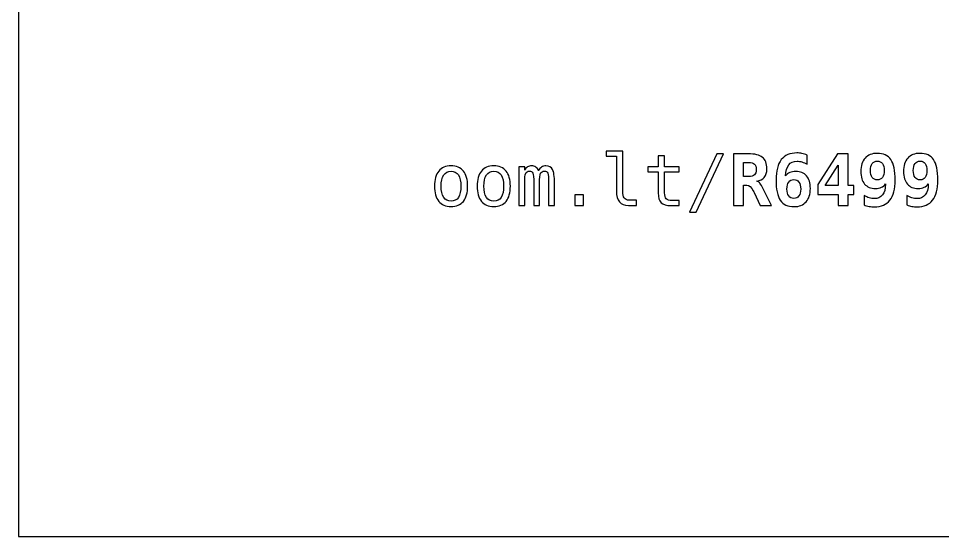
# Model space of a CAD drawing. Header units: centimetres. Extents: x -11.5 to -9.5, y -15.85 to -13.85.
# Drawn here: x -11.5 to -10.198, y -15.85 to -15.12 of the extents above; entities that cross this region are included whole.
import ezdxf

# ---------------------------------------------------------------- set-up
doc = ezdxf.new("R2010")
doc.units = ezdxf.units.CM
doc.header["$MEASUREMENT"] = 0
doc.layers.add('Layer 1', color=7, linetype='Continuous')

msp = doc.modelspace()

# ---------------------------------------------------------------- linework, layer by layer
at = {"layer": 'Layer 1', "color": 7}
msp.add_lwpolyline([(-11.5, -15.85), (-9.5, -15.85), (-9.5, -13.85), (-11.5, -13.85), (-11.5, -15.85)], close=True, dxfattribs=at)
at = {"layer": 'Layer 1', "color": 250}
for points, knots in [([(-10.64853, -15.3638), (-10.64853, -15.36784), (-10.64779, -15.37087), (-10.64631, -15.37292), (-10.64631, -15.37292), (-10.64483, -15.37497), (-10.64264, -15.376), (-10.63974, -15.376), (-10.63974, -15.376), (-10.63974, -15.376), (-10.62924, -15.376), (-10.62924, -15.376), (-10.62924, -15.376), (-10.62924, -15.376), (-10.62924, -15.38362), (-10.62924, -15.38362), (-10.62924, -15.38362), (-10.62924, -15.38362), (-10.64061, -15.38362), (-10.64061, -15.38362), (-10.64061, -15.38362), (-10.64599, -15.38362), (-10.65014, -15.38189), (-10.65309, -15.37844), (-10.65309, -15.37844), (-10.65604, -15.37499), (-10.65751, -15.3701), (-10.65751, -15.3638), (-10.65751, -15.3638), (-10.65751, -15.3638), (-10.65751, -15.31413), (-10.65751, -15.31413), (-10.65751, -15.31413), (-10.65751, -15.31413), (-10.67191, -15.31413), (-10.67191, -15.31413), (-10.67191, -15.31413), (-10.67191, -15.31413), (-10.67191, -15.3071), (-10.67191, -15.3071), (-10.67191, -15.3071), (-10.67191, -15.3071), (-10.64853, -15.3071), (-10.64853, -15.3071), (-10.64853, -15.3071), (-10.64853, -15.3071), (-10.64853, -15.3638), (-10.64853, -15.3638)], [0, 0, 0, 0, 0.0833333, 0.0833333, 0.0833333, 0.0833333, 0.1666667, 0.1666667, 0.1666667, 0.1666667, 0.25, 0.25, 0.25, 0.25, 0.3333333, 0.3333333, 0.3333333, 0.3333333, 0.4166667, 0.4166667, 0.4166667, 0.4166667, 0.5, 0.5, 0.5, 0.5, 0.5833333, 0.5833333, 0.5833333, 0.5833333, 0.6666667, 0.6666667, 0.6666667, 0.6666667, 0.75, 0.75, 0.75, 0.75, 0.8333333, 0.8333333, 0.8333333, 0.8333333, 0.9166667, 0.9166667, 0.9166667, 0.9166667, 1, 1, 1, 1]), ([(-10.51589, -15.31071), (-10.51589, -15.31071), (-10.5066, -15.31071), (-10.5066, -15.31071), (-10.5066, -15.31071), (-10.5066, -15.31071), (-10.54499, -15.3929), (-10.54499, -15.3929), (-10.54499, -15.3929), (-10.54499, -15.3929), (-10.55433, -15.3929), (-10.55433, -15.3929), (-10.55433, -15.3929), (-10.55433, -15.3929), (-10.51589, -15.31071), (-10.51589, -15.31071)], [0, 0, 0, 0, 0.25, 0.25, 0.25, 0.25, 0.5, 0.5, 0.5, 0.5, 0.75, 0.75, 0.75, 0.75, 1, 1, 1, 1]), ([(-10.4597, -15.3492), (-10.45826, -15.34948), (-10.45701, -15.35017), (-10.45596, -15.35123), (-10.45596, -15.35123), (-10.4549, -15.35228), (-10.45361, -15.35435), (-10.45208, -15.3574), (-10.45208, -15.3574), (-10.45208, -15.3574), (-10.43888, -15.38362), (-10.43888, -15.38362), (-10.43888, -15.38362), (-10.43888, -15.38362), (-10.45471, -15.38362), (-10.45471, -15.38362), (-10.45471, -15.38362), (-10.45471, -15.38362), (-10.4635, -15.36522), (-10.4635, -15.36522), (-10.4635, -15.36522), (-10.46376, -15.3647), (-10.46411, -15.36398), (-10.46453, -15.36307), (-10.46453, -15.36307), (-10.4671, -15.35757), (-10.47013, -15.35482), (-10.47361, -15.35482), (-10.47361, -15.35482), (-10.47361, -15.35482), (-10.4782, -15.35482), (-10.4782, -15.35482), (-10.4782, -15.35482), (-10.4782, -15.35482), (-10.4782, -15.38362), (-10.4782, -15.38362), (-10.4782, -15.38362), (-10.4782, -15.38362), (-10.4926, -15.38362), (-10.4926, -15.38362), (-10.4926, -15.38362), (-10.4926, -15.38362), (-10.4926, -15.31071), (-10.4926, -15.31071), (-10.4926, -15.31071), (-10.4926, -15.31071), (-10.4718, -15.31071), (-10.4718, -15.31071), (-10.4718, -15.31071), (-10.46243, -15.31071), (-10.4557, -15.31238), (-10.45161, -15.3157), (-10.45161, -15.3157), (-10.44753, -15.31901), (-10.44548, -15.32441), (-10.44548, -15.33191), (-10.44548, -15.33191), (-10.44548, -15.33692), (-10.44669, -15.34092), (-10.44915, -15.34388), (-10.44915, -15.34388), (-10.45158, -15.34683), (-10.4551, -15.34862), (-10.4597, -15.3492)], [0, 0, 0, 0, 0.0625, 0.0625, 0.0625, 0.0625, 0.125, 0.125, 0.125, 0.125, 0.1875, 0.1875, 0.1875, 0.1875, 0.25, 0.25, 0.25, 0.25, 0.3125, 0.3125, 0.3125, 0.3125, 0.375, 0.375, 0.375, 0.375, 0.4375, 0.4375, 0.4375, 0.4375, 0.5, 0.5, 0.5, 0.5, 0.5625, 0.5625, 0.5625, 0.5625, 0.625, 0.625, 0.625, 0.625, 0.6875, 0.6875, 0.6875, 0.6875, 0.75, 0.75, 0.75, 0.75, 0.8125, 0.8125, 0.8125, 0.8125, 0.875, 0.875, 0.875, 0.875, 0.9375, 0.9375, 0.9375, 0.9375, 1, 1, 1, 1]), ([(-10.3886, -15.31243), (-10.3886, -15.31243), (-10.3886, -15.32551), (-10.3886, -15.32551), (-10.3886, -15.32551), (-10.39117, -15.32405), (-10.39364, -15.32295), (-10.396, -15.32221), (-10.396, -15.32221), (-10.39835, -15.32148), (-10.40062, -15.32111), (-10.4028, -15.32111), (-10.4028, -15.32111), (-10.408, -15.32111), (-10.41197, -15.32286), (-10.41469, -15.32636), (-10.41469, -15.32636), (-10.4174, -15.32986), (-10.41882, -15.33503), (-10.41895, -15.34187), (-10.41895, -15.34187), (-10.41742, -15.33975), (-10.41547, -15.33817), (-10.4131, -15.3371), (-10.4131, -15.3371), (-10.41072, -15.33605), (-10.40792, -15.33552), (-10.4047, -15.33552), (-10.4047, -15.33552), (-10.39812, -15.33552), (-10.39305, -15.3376), (-10.38947, -15.34175), (-10.38947, -15.34175), (-10.38588, -15.3459), (-10.3841, -15.35178), (-10.3841, -15.3594), (-10.3841, -15.3594), (-10.3841, -15.36757), (-10.38612, -15.3739), (-10.39014, -15.3784), (-10.39014, -15.3784), (-10.39415, -15.38289), (-10.3998, -15.38514), (-10.4071, -15.38514), (-10.4071, -15.38514), (-10.41599, -15.38514), (-10.42244, -15.38215), (-10.42646, -15.3762), (-10.42646, -15.3762), (-10.43047, -15.37024), (-10.43249, -15.36062), (-10.43249, -15.34733), (-10.43249, -15.34733), (-10.43249, -15.33472), (-10.43004, -15.32525), (-10.42512, -15.31895), (-10.42512, -15.31895), (-10.4202, -15.31265), (-10.41284, -15.3095), (-10.403, -15.3095), (-10.403, -15.3095), (-10.40072, -15.3095), (-10.39837, -15.30975), (-10.39595, -15.31023), (-10.39595, -15.31023), (-10.39352, -15.31071), (-10.39107, -15.31145), (-10.3886, -15.31243)], [0, 0, 0, 0, 0.0588235, 0.0588235, 0.0588235, 0.0588235, 0.1176471, 0.1176471, 0.1176471, 0.1176471, 0.1764706, 0.1764706, 0.1764706, 0.1764706, 0.2352941, 0.2352941, 0.2352941, 0.2352941, 0.2941176, 0.2941176, 0.2941176, 0.2941176, 0.3529412, 0.3529412, 0.3529412, 0.3529412, 0.4117647, 0.4117647, 0.4117647, 0.4117647, 0.4705882, 0.4705882, 0.4705882, 0.4705882, 0.5294118, 0.5294118, 0.5294118, 0.5294118, 0.5882353, 0.5882353, 0.5882353, 0.5882353, 0.6470588, 0.6470588, 0.6470588, 0.6470588, 0.7058824, 0.7058824, 0.7058824, 0.7058824, 0.7647059, 0.7647059, 0.7647059, 0.7647059, 0.8235294, 0.8235294, 0.8235294, 0.8235294, 0.8823529, 0.8823529, 0.8823529, 0.8823529, 0.9411765, 0.9411765, 0.9411765, 0.9411765, 1, 1, 1, 1]), ([(-10.34604, -15.31071), (-10.34604, -15.31071), (-10.33096, -15.31071), (-10.33096, -15.31071), (-10.33096, -15.31071), (-10.33096, -15.31071), (-10.33096, -15.35553), (-10.33096, -15.35553), (-10.33096, -15.35553), (-10.33096, -15.35553), (-10.32296, -15.35553), (-10.32296, -15.35553), (-10.32296, -15.35553), (-10.32296, -15.35553), (-10.32296, -15.36789), (-10.32296, -15.36789), (-10.32296, -15.36789), (-10.32296, -15.36789), (-10.33096, -15.36789), (-10.33096, -15.36789), (-10.33096, -15.36789), (-10.33096, -15.36789), (-10.33096, -15.38362), (-10.33096, -15.38362), (-10.33096, -15.38362), (-10.33096, -15.38362), (-10.34478, -15.38362), (-10.34478, -15.38362), (-10.34478, -15.38362), (-10.34478, -15.38362), (-10.34478, -15.36789), (-10.34478, -15.36789), (-10.34478, -15.36789), (-10.34478, -15.36789), (-10.3737, -15.36789), (-10.3737, -15.36789), (-10.3737, -15.36789), (-10.3737, -15.36789), (-10.3737, -15.35392), (-10.3737, -15.35392), (-10.3737, -15.35392), (-10.3737, -15.35392), (-10.34604, -15.31071), (-10.34604, -15.31071)], [0, 0, 0, 0, 0.0909091, 0.0909091, 0.0909091, 0.0909091, 0.1818182, 0.1818182, 0.1818182, 0.1818182, 0.2727273, 0.2727273, 0.2727273, 0.2727273, 0.3636364, 0.3636364, 0.3636364, 0.3636364, 0.4545455, 0.4545455, 0.4545455, 0.4545455, 0.5454545, 0.5454545, 0.5454545, 0.5454545, 0.6363636, 0.6363636, 0.6363636, 0.6363636, 0.7272727, 0.7272727, 0.7272727, 0.7272727, 0.8181818, 0.8181818, 0.8181818, 0.8181818, 0.9090909, 0.9090909, 0.9090909, 0.9090909, 1, 1, 1, 1]), ([(-10.30855, -15.38264), (-10.30855, -15.38264), (-10.30855, -15.3695), (-10.30855, -15.3695), (-10.30855, -15.3695), (-10.30599, -15.371), (-10.30352, -15.3721), (-10.30115, -15.37282), (-10.30115, -15.37282), (-10.2988, -15.37354), (-10.29653, -15.3739), (-10.29435, -15.3739), (-10.29435, -15.3739), (-10.28918, -15.3739), (-10.28523, -15.37217), (-10.28252, -15.3687), (-10.28252, -15.3687), (-10.2798, -15.36523), (-10.27837, -15.36005), (-10.2782, -15.35315), (-10.2782, -15.35315), (-10.27973, -15.35527), (-10.28168, -15.35685), (-10.28405, -15.35792), (-10.28405, -15.35792), (-10.28643, -15.35897), (-10.28925, -15.3595), (-10.2925, -15.3595), (-10.2925, -15.3595), (-10.29905, -15.3595), (-10.3041, -15.35742), (-10.30769, -15.35327), (-10.30769, -15.35327), (-10.31127, -15.34912), (-10.31305, -15.34323), (-10.31305, -15.33562), (-10.31305, -15.33562), (-10.31305, -15.32748), (-10.31105, -15.32118), (-10.30705, -15.31671), (-10.30705, -15.31671), (-10.30304, -15.31226), (-10.29738, -15.31003), (-10.29005, -15.31003), (-10.29005, -15.31003), (-10.28117, -15.31003), (-10.27472, -15.313), (-10.2707, -15.31895), (-10.2707, -15.31895), (-10.26668, -15.32488), (-10.26466, -15.33448), (-10.26466, -15.34773), (-10.26466, -15.34773), (-10.26466, -15.36032), (-10.26711, -15.36977), (-10.27203, -15.37607), (-10.27203, -15.37607), (-10.27695, -15.38237), (-10.28432, -15.38552), (-10.29415, -15.38552), (-10.29415, -15.38552), (-10.29643, -15.38552), (-10.29878, -15.38527), (-10.3012, -15.38479), (-10.3012, -15.38479), (-10.30364, -15.3843), (-10.30609, -15.38359), (-10.30855, -15.38264)], [0, 0, 0, 0, 0.0588235, 0.0588235, 0.0588235, 0.0588235, 0.1176471, 0.1176471, 0.1176471, 0.1176471, 0.1764706, 0.1764706, 0.1764706, 0.1764706, 0.2352941, 0.2352941, 0.2352941, 0.2352941, 0.2941176, 0.2941176, 0.2941176, 0.2941176, 0.3529412, 0.3529412, 0.3529412, 0.3529412, 0.4117647, 0.4117647, 0.4117647, 0.4117647, 0.4705882, 0.4705882, 0.4705882, 0.4705882, 0.5294118, 0.5294118, 0.5294118, 0.5294118, 0.5882353, 0.5882353, 0.5882353, 0.5882353, 0.6470588, 0.6470588, 0.6470588, 0.6470588, 0.7058824, 0.7058824, 0.7058824, 0.7058824, 0.7647059, 0.7647059, 0.7647059, 0.7647059, 0.8235294, 0.8235294, 0.8235294, 0.8235294, 0.8823529, 0.8823529, 0.8823529, 0.8823529, 0.9411765, 0.9411765, 0.9411765, 0.9411765, 1, 1, 1, 1]), ([(-10.24834, -15.38264), (-10.24834, -15.38264), (-10.24834, -15.3695), (-10.24834, -15.3695), (-10.24834, -15.3695), (-10.24578, -15.371), (-10.24331, -15.3721), (-10.24094, -15.37282), (-10.24094, -15.37282), (-10.23859, -15.37354), (-10.23632, -15.3739), (-10.23414, -15.3739), (-10.23414, -15.3739), (-10.22897, -15.3739), (-10.22502, -15.37217), (-10.22231, -15.3687), (-10.22231, -15.3687), (-10.21959, -15.36523), (-10.21816, -15.36005), (-10.21799, -15.35315), (-10.21799, -15.35315), (-10.21952, -15.35527), (-10.22147, -15.35685), (-10.22384, -15.35792), (-10.22384, -15.35792), (-10.22622, -15.35897), (-10.22904, -15.3595), (-10.23229, -15.3595), (-10.23229, -15.3595), (-10.23884, -15.3595), (-10.24389, -15.35742), (-10.24748, -15.35327), (-10.24748, -15.35327), (-10.25106, -15.34912), (-10.25284, -15.34323), (-10.25284, -15.33562), (-10.25284, -15.33562), (-10.25284, -15.32748), (-10.25084, -15.32118), (-10.24684, -15.31671), (-10.24684, -15.31671), (-10.24283, -15.31226), (-10.23717, -15.31003), (-10.22984, -15.31003), (-10.22984, -15.31003), (-10.22096, -15.31003), (-10.21451, -15.313), (-10.21049, -15.31895), (-10.21049, -15.31895), (-10.20647, -15.32488), (-10.20445, -15.33448), (-10.20445, -15.34773), (-10.20445, -15.34773), (-10.20445, -15.36032), (-10.2069, -15.36977), (-10.21182, -15.37607), (-10.21182, -15.37607), (-10.21674, -15.38237), (-10.22411, -15.38552), (-10.23394, -15.38552), (-10.23394, -15.38552), (-10.23622, -15.38552), (-10.23857, -15.38527), (-10.24099, -15.38479), (-10.24099, -15.38479), (-10.24343, -15.3843), (-10.24588, -15.38359), (-10.24834, -15.38264)], [0, 0, 0, 0, 0.0588235, 0.0588235, 0.0588235, 0.0588235, 0.1176471, 0.1176471, 0.1176471, 0.1176471, 0.1764706, 0.1764706, 0.1764706, 0.1764706, 0.2352941, 0.2352941, 0.2352941, 0.2352941, 0.2941176, 0.2941176, 0.2941176, 0.2941176, 0.3529412, 0.3529412, 0.3529412, 0.3529412, 0.4117647, 0.4117647, 0.4117647, 0.4117647, 0.4705882, 0.4705882, 0.4705882, 0.4705882, 0.5294118, 0.5294118, 0.5294118, 0.5294118, 0.5882353, 0.5882353, 0.5882353, 0.5882353, 0.6470588, 0.6470588, 0.6470588, 0.6470588, 0.7058824, 0.7058824, 0.7058824, 0.7058824, 0.7647059, 0.7647059, 0.7647059, 0.7647059, 0.8235294, 0.8235294, 0.8235294, 0.8235294, 0.8823529, 0.8823529, 0.8823529, 0.8823529, 0.9411765, 0.9411765, 0.9411765, 0.9411765, 1, 1, 1, 1]), ([(-10.58953, -15.3134), (-10.58953, -15.3134), (-10.58953, -15.32893), (-10.58953, -15.32893), (-10.58953, -15.32893), (-10.58953, -15.32893), (-10.56911, -15.32893), (-10.56911, -15.32893), (-10.56911, -15.32893), (-10.56911, -15.32893), (-10.56911, -15.33592), (-10.56911, -15.33592), (-10.56911, -15.33592), (-10.56911, -15.33592), (-10.58953, -15.33592), (-10.58953, -15.33592), (-10.58953, -15.33592), (-10.58953, -15.33592), (-10.58953, -15.3656), (-10.58953, -15.3656), (-10.58953, -15.3656), (-10.58953, -15.36964), (-10.58877, -15.37245), (-10.58723, -15.37404), (-10.58723, -15.37404), (-10.5857, -15.37564), (-10.58303, -15.37644), (-10.57923, -15.37644), (-10.57923, -15.37644), (-10.57923, -15.37644), (-10.56911, -15.37644), (-10.56911, -15.37644), (-10.56911, -15.37644), (-10.56911, -15.37644), (-10.56911, -15.38362), (-10.56911, -15.38362), (-10.56911, -15.38362), (-10.56911, -15.38362), (-10.5801, -15.38362), (-10.5801, -15.38362), (-10.5801, -15.38362), (-10.58685, -15.38362), (-10.5916, -15.38227), (-10.59437, -15.37957), (-10.59437, -15.37957), (-10.59713, -15.37687), (-10.59852, -15.3722), (-10.59852, -15.3656), (-10.59852, -15.3656), (-10.59852, -15.3656), (-10.59852, -15.33592), (-10.59852, -15.33592), (-10.59852, -15.33592), (-10.59852, -15.33592), (-10.61312, -15.33592), (-10.61312, -15.33592), (-10.61312, -15.33592), (-10.61312, -15.33592), (-10.61312, -15.32893), (-10.61312, -15.32893), (-10.61312, -15.32893), (-10.61312, -15.32893), (-10.59852, -15.32893), (-10.59852, -15.32893), (-10.59852, -15.32893), (-10.59852, -15.32893), (-10.59852, -15.3134), (-10.59852, -15.3134), (-10.59852, -15.3134), (-10.59852, -15.3134), (-10.58953, -15.3134), (-10.58953, -15.3134)], [0, 0, 0, 0, 0.0555556, 0.0555556, 0.0555556, 0.0555556, 0.1111111, 0.1111111, 0.1111111, 0.1111111, 0.1666667, 0.1666667, 0.1666667, 0.1666667, 0.2222222, 0.2222222, 0.2222222, 0.2222222, 0.2777778, 0.2777778, 0.2777778, 0.2777778, 0.3333333, 0.3333333, 0.3333333, 0.3333333, 0.3888889, 0.3888889, 0.3888889, 0.3888889, 0.4444444, 0.4444444, 0.4444444, 0.4444444, 0.5, 0.5, 0.5, 0.5, 0.5555556, 0.5555556, 0.5555556, 0.5555556, 0.6111111, 0.6111111, 0.6111111, 0.6111111, 0.6666667, 0.6666667, 0.6666667, 0.6666667, 0.7222222, 0.7222222, 0.7222222, 0.7222222, 0.7777778, 0.7777778, 0.7777778, 0.7777778, 0.8333333, 0.8333333, 0.8333333, 0.8333333, 0.8888889, 0.8888889, 0.8888889, 0.8888889, 0.9444444, 0.9444444, 0.9444444, 0.9444444, 1, 1, 1, 1]), ([(-10.4782, -15.32283), (-10.4782, -15.32283), (-10.4782, -15.3427), (-10.4782, -15.3427), (-10.4782, -15.3427), (-10.4782, -15.3427), (-10.47141, -15.3427), (-10.47141, -15.3427), (-10.47141, -15.3427), (-10.46748, -15.3427), (-10.46465, -15.34193), (-10.46295, -15.34038), (-10.46295, -15.34038), (-10.46123, -15.33883), (-10.46038, -15.33628), (-10.46038, -15.33275), (-10.46038, -15.33275), (-10.46038, -15.3292), (-10.46123, -15.32665), (-10.46291, -15.32513), (-10.46291, -15.32513), (-10.46461, -15.3236), (-10.46745, -15.32283), (-10.47141, -15.32283), (-10.47141, -15.32283), (-10.47141, -15.32283), (-10.4782, -15.32283), (-10.4782, -15.32283)], [0, 0, 0, 0, 0.1428571, 0.1428571, 0.1428571, 0.1428571, 0.2857143, 0.2857143, 0.2857143, 0.2857143, 0.4285714, 0.4285714, 0.4285714, 0.4285714, 0.5714286, 0.5714286, 0.5714286, 0.5714286, 0.7142857, 0.7142857, 0.7142857, 0.7142857, 0.8571429, 0.8571429, 0.8571429, 0.8571429, 1, 1, 1, 1]), ([(-10.28967, -15.34743), (-10.28658, -15.34743), (-10.28422, -15.3463), (-10.28257, -15.34403), (-10.28257, -15.34403), (-10.28092, -15.34178), (-10.2801, -15.3385), (-10.2801, -15.3342), (-10.2801, -15.3342), (-10.2801, -15.32993), (-10.28092, -15.32666), (-10.28257, -15.32441), (-10.28257, -15.32441), (-10.28422, -15.32215), (-10.28658, -15.32101), (-10.28967, -15.32101), (-10.28967, -15.32101), (-10.2928, -15.32101), (-10.2952, -15.32215), (-10.29687, -15.32441), (-10.29687, -15.32441), (-10.29855, -15.32666), (-10.29938, -15.32993), (-10.29938, -15.3342), (-10.29938, -15.3342), (-10.29938, -15.33847), (-10.29855, -15.34173), (-10.29687, -15.34402), (-10.29687, -15.34402), (-10.2952, -15.3463), (-10.2928, -15.34743), (-10.28967, -15.34743)], [0, 0, 0, 0, 0.125, 0.125, 0.125, 0.125, 0.25, 0.25, 0.25, 0.25, 0.375, 0.375, 0.375, 0.375, 0.5, 0.5, 0.5, 0.5, 0.625, 0.625, 0.625, 0.625, 0.75, 0.75, 0.75, 0.75, 0.875, 0.875, 0.875, 0.875, 1, 1, 1, 1]), ([(-10.22946, -15.34743), (-10.22637, -15.34743), (-10.22401, -15.3463), (-10.22236, -15.34403), (-10.22236, -15.34403), (-10.22071, -15.34178), (-10.21989, -15.3385), (-10.21989, -15.3342), (-10.21989, -15.3342), (-10.21989, -15.32993), (-10.22071, -15.32666), (-10.22236, -15.32441), (-10.22236, -15.32441), (-10.22401, -15.32215), (-10.22637, -15.32101), (-10.22946, -15.32101), (-10.22946, -15.32101), (-10.23259, -15.32101), (-10.23499, -15.32215), (-10.23666, -15.32441), (-10.23666, -15.32441), (-10.23834, -15.32666), (-10.23917, -15.32993), (-10.23917, -15.3342), (-10.23917, -15.3342), (-10.23917, -15.33847), (-10.23834, -15.34173), (-10.23666, -15.34402), (-10.23666, -15.34402), (-10.23499, -15.3463), (-10.23259, -15.34743), (-10.22946, -15.34743)], [0, 0, 0, 0, 0.125, 0.125, 0.125, 0.125, 0.25, 0.25, 0.25, 0.25, 0.375, 0.375, 0.375, 0.375, 0.5, 0.5, 0.5, 0.5, 0.625, 0.625, 0.625, 0.625, 0.75, 0.75, 0.75, 0.75, 0.875, 0.875, 0.875, 0.875, 1, 1, 1, 1]), ([(-10.89048, -15.32761), (-10.8829, -15.32761), (-10.8771, -15.33006), (-10.87308, -15.33498), (-10.87308, -15.33498), (-10.86906, -15.3399), (-10.86705, -15.34702), (-10.86705, -15.35632), (-10.86705, -15.35632), (-10.86705, -15.36567), (-10.86905, -15.37279), (-10.87305, -15.37769), (-10.87305, -15.37769), (-10.87707, -15.38259), (-10.88287, -15.38504), (-10.89048, -15.38504), (-10.89048, -15.38504), (-10.89808, -15.38504), (-10.90387, -15.38259), (-10.90789, -15.37769), (-10.90789, -15.37769), (-10.91189, -15.37279), (-10.91389, -15.36567), (-10.91389, -15.35632), (-10.91389, -15.35632), (-10.91389, -15.34702), (-10.91189, -15.3399), (-10.90789, -15.33498), (-10.90789, -15.33498), (-10.90387, -15.33006), (-10.89808, -15.32761), (-10.89048, -15.32761)], [0, 0, 0, 0, 0.125, 0.125, 0.125, 0.125, 0.25, 0.25, 0.25, 0.25, 0.375, 0.375, 0.375, 0.375, 0.5, 0.5, 0.5, 0.5, 0.625, 0.625, 0.625, 0.625, 0.75, 0.75, 0.75, 0.75, 0.875, 0.875, 0.875, 0.875, 1, 1, 1, 1]), ([(-10.89048, -15.33523), (-10.89505, -15.33523), (-10.8985, -15.337), (-10.90085, -15.34055), (-10.90085, -15.34055), (-10.9032, -15.3441), (-10.90437, -15.34937), (-10.90437, -15.35632), (-10.90437, -15.35632), (-10.90437, -15.36325), (-10.9032, -15.3685), (-10.90085, -15.37207), (-10.90085, -15.37207), (-10.8985, -15.37564), (-10.89505, -15.37742), (-10.89048, -15.37742), (-10.89048, -15.37742), (-10.8859, -15.37742), (-10.88243, -15.37564), (-10.88008, -15.37207), (-10.88008, -15.37207), (-10.87773, -15.3685), (-10.87657, -15.36325), (-10.87657, -15.35632), (-10.87657, -15.35632), (-10.87657, -15.34937), (-10.87773, -15.3441), (-10.88008, -15.34055), (-10.88008, -15.34055), (-10.88243, -15.337), (-10.8859, -15.33523), (-10.89048, -15.33523)], [0, 0, 0, 0, 0.125, 0.125, 0.125, 0.125, 0.25, 0.25, 0.25, 0.25, 0.375, 0.375, 0.375, 0.375, 0.5, 0.5, 0.5, 0.5, 0.625, 0.625, 0.625, 0.625, 0.75, 0.75, 0.75, 0.75, 0.875, 0.875, 0.875, 0.875, 1, 1, 1, 1]), ([(-10.83027, -15.32761), (-10.82269, -15.32761), (-10.81689, -15.33006), (-10.81287, -15.33498), (-10.81287, -15.33498), (-10.80885, -15.3399), (-10.80684, -15.34702), (-10.80684, -15.35632), (-10.80684, -15.35632), (-10.80684, -15.36567), (-10.80884, -15.37279), (-10.81284, -15.37769), (-10.81284, -15.37769), (-10.81686, -15.38259), (-10.82266, -15.38504), (-10.83027, -15.38504), (-10.83027, -15.38504), (-10.83787, -15.38504), (-10.84366, -15.38259), (-10.84768, -15.37769), (-10.84768, -15.37769), (-10.85168, -15.37279), (-10.85368, -15.36567), (-10.85368, -15.35632), (-10.85368, -15.35632), (-10.85368, -15.34702), (-10.85168, -15.3399), (-10.84768, -15.33498), (-10.84768, -15.33498), (-10.84366, -15.33006), (-10.83787, -15.32761), (-10.83027, -15.32761)], [0, 0, 0, 0, 0.125, 0.125, 0.125, 0.125, 0.25, 0.25, 0.25, 0.25, 0.375, 0.375, 0.375, 0.375, 0.5, 0.5, 0.5, 0.5, 0.625, 0.625, 0.625, 0.625, 0.75, 0.75, 0.75, 0.75, 0.875, 0.875, 0.875, 0.875, 1, 1, 1, 1]), ([(-10.83027, -15.33523), (-10.83484, -15.33523), (-10.83829, -15.337), (-10.84064, -15.34055), (-10.84064, -15.34055), (-10.84299, -15.3441), (-10.84416, -15.34937), (-10.84416, -15.35632), (-10.84416, -15.35632), (-10.84416, -15.36325), (-10.84299, -15.3685), (-10.84064, -15.37207), (-10.84064, -15.37207), (-10.83829, -15.37564), (-10.83484, -15.37742), (-10.83027, -15.37742), (-10.83027, -15.37742), (-10.82569, -15.37742), (-10.82222, -15.37564), (-10.81987, -15.37207), (-10.81987, -15.37207), (-10.81752, -15.3685), (-10.81636, -15.36325), (-10.81636, -15.35632), (-10.81636, -15.35632), (-10.81636, -15.34937), (-10.81752, -15.3441), (-10.81987, -15.34055), (-10.81987, -15.34055), (-10.82222, -15.337), (-10.82569, -15.33523), (-10.83027, -15.33523)], [0, 0, 0, 0, 0.125, 0.125, 0.125, 0.125, 0.25, 0.25, 0.25, 0.25, 0.375, 0.375, 0.375, 0.375, 0.5, 0.5, 0.5, 0.5, 0.625, 0.625, 0.625, 0.625, 0.75, 0.75, 0.75, 0.75, 0.875, 0.875, 0.875, 0.875, 1, 1, 1, 1]), ([(-10.76715, -15.3345), (-10.76605, -15.33215), (-10.76463, -15.33041), (-10.76291, -15.3293), (-10.76291, -15.3293), (-10.76121, -15.32818), (-10.75915, -15.32761), (-10.75675, -15.32761), (-10.75675, -15.32761), (-10.75235, -15.32761), (-10.74924, -15.32931), (-10.74744, -15.33271), (-10.74744, -15.33271), (-10.74563, -15.33612), (-10.74473, -15.34252), (-10.74473, -15.35193), (-10.74473, -15.35193), (-10.74473, -15.35193), (-10.74473, -15.38362), (-10.74473, -15.38362), (-10.74473, -15.38362), (-10.74473, -15.38362), (-10.75293, -15.38362), (-10.75293, -15.38362), (-10.75293, -15.38362), (-10.75293, -15.38362), (-10.75293, -15.35232), (-10.75293, -15.35232), (-10.75293, -15.35232), (-10.75293, -15.3446), (-10.75336, -15.33982), (-10.75423, -15.33793), (-10.75423, -15.33793), (-10.75508, -15.33607), (-10.75666, -15.33513), (-10.75895, -15.33513), (-10.75895, -15.33513), (-10.76155, -15.33513), (-10.76333, -15.33613), (-10.7643, -15.33813), (-10.7643, -15.33813), (-10.76525, -15.34013), (-10.76573, -15.34487), (-10.76573, -15.35232), (-10.76573, -15.35232), (-10.76573, -15.35232), (-10.76573, -15.38362), (-10.76573, -15.38362), (-10.76573, -15.38362), (-10.76573, -15.38362), (-10.77393, -15.38362), (-10.77393, -15.38362), (-10.77393, -15.38362), (-10.77393, -15.38362), (-10.77393, -15.35232), (-10.77393, -15.35232), (-10.77393, -15.35232), (-10.77393, -15.3445), (-10.7744, -15.33968), (-10.77533, -15.33787), (-10.77533, -15.33787), (-10.77625, -15.33605), (-10.77791, -15.33513), (-10.78033, -15.33513), (-10.78033, -15.33513), (-10.78271, -15.33513), (-10.78437, -15.33613), (-10.78528, -15.33813), (-10.78528, -15.33813), (-10.78622, -15.34013), (-10.78668, -15.34487), (-10.78668, -15.35232), (-10.78668, -15.35232), (-10.78668, -15.35232), (-10.78668, -15.38362), (-10.78668, -15.38362), (-10.78668, -15.38362), (-10.78668, -15.38362), (-10.79483, -15.38362), (-10.79483, -15.38362), (-10.79483, -15.38362), (-10.79483, -15.38362), (-10.79483, -15.32893), (-10.79483, -15.32893), (-10.79483, -15.32893), (-10.79483, -15.32893), (-10.78668, -15.32893), (-10.78668, -15.32893), (-10.78668, -15.32893), (-10.78668, -15.32893), (-10.78668, -15.33361), (-10.78668, -15.33361), (-10.78668, -15.33361), (-10.78562, -15.33166), (-10.78427, -15.33018), (-10.78265, -15.32915), (-10.78265, -15.32915), (-10.78105, -15.32813), (-10.77921, -15.32761), (-10.77716, -15.32761), (-10.77716, -15.32761), (-10.77468, -15.32761), (-10.77263, -15.32818), (-10.77098, -15.32931), (-10.77098, -15.32931), (-10.76933, -15.33046), (-10.76806, -15.33218), (-10.76715, -15.3345)], [0, 0, 0, 0, 0.037037, 0.037037, 0.037037, 0.037037, 0.0740741, 0.0740741, 0.0740741, 0.0740741, 0.1111111, 0.1111111, 0.1111111, 0.1111111, 0.1481481, 0.1481481, 0.1481481, 0.1481481, 0.1851852, 0.1851852, 0.1851852, 0.1851852, 0.2222222, 0.2222222, 0.2222222, 0.2222222, 0.2592593, 0.2592593, 0.2592593, 0.2592593, 0.2962963, 0.2962963, 0.2962963, 0.2962963, 0.3333333, 0.3333333, 0.3333333, 0.3333333, 0.3703704, 0.3703704, 0.3703704, 0.3703704, 0.4074074, 0.4074074, 0.4074074, 0.4074074, 0.4444444, 0.4444444, 0.4444444, 0.4444444, 0.4814815, 0.4814815, 0.4814815, 0.4814815, 0.5185185, 0.5185185, 0.5185185, 0.5185185, 0.5555556, 0.5555556, 0.5555556, 0.5555556, 0.5925926, 0.5925926, 0.5925926, 0.5925926, 0.6296296, 0.6296296, 0.6296296, 0.6296296, 0.6666667, 0.6666667, 0.6666667, 0.6666667, 0.7037037, 0.7037037, 0.7037037, 0.7037037, 0.7407407, 0.7407407, 0.7407407, 0.7407407, 0.7777778, 0.7777778, 0.7777778, 0.7777778, 0.8148148, 0.8148148, 0.8148148, 0.8148148, 0.8518519, 0.8518519, 0.8518519, 0.8518519, 0.8888889, 0.8888889, 0.8888889, 0.8888889, 0.9259259, 0.9259259, 0.9259259, 0.9259259, 0.962963, 0.962963, 0.962963, 0.962963, 1, 1, 1, 1]), ([(-10.34478, -15.32673), (-10.34478, -15.32673), (-10.3632, -15.35553), (-10.3632, -15.35553), (-10.3632, -15.35553), (-10.3632, -15.35553), (-10.34478, -15.35553), (-10.34478, -15.35553), (-10.34478, -15.35553), (-10.34478, -15.35553), (-10.34478, -15.32673), (-10.34478, -15.32673)], [0, 0, 0, 0, 0.3333333, 0.3333333, 0.3333333, 0.3333333, 0.6666667, 0.6666667, 0.6666667, 0.6666667, 1, 1, 1, 1]), ([(-10.40749, -15.34708), (-10.4106, -15.34708), (-10.41299, -15.34822), (-10.41464, -15.35048), (-10.41464, -15.35048), (-10.41629, -15.35275), (-10.4171, -15.35602), (-10.4171, -15.36032), (-10.4171, -15.36032), (-10.4171, -15.36458), (-10.41629, -15.36785), (-10.41464, -15.37012), (-10.41464, -15.37012), (-10.41299, -15.37239), (-10.4106, -15.37352), (-10.40749, -15.37352), (-10.40749, -15.37352), (-10.40435, -15.37352), (-10.40195, -15.37239), (-10.40029, -15.37012), (-10.40029, -15.37012), (-10.3986, -15.36785), (-10.39777, -15.36458), (-10.39777, -15.36032), (-10.39777, -15.36032), (-10.39777, -15.35605), (-10.3986, -15.35278), (-10.40029, -15.3505), (-10.40029, -15.3505), (-10.40195, -15.34822), (-10.40435, -15.34708), (-10.40749, -15.34708)], [0, 0, 0, 0, 0.125, 0.125, 0.125, 0.125, 0.25, 0.25, 0.25, 0.25, 0.375, 0.375, 0.375, 0.375, 0.5, 0.5, 0.5, 0.5, 0.625, 0.625, 0.625, 0.625, 0.75, 0.75, 0.75, 0.75, 0.875, 0.875, 0.875, 0.875, 1, 1, 1, 1]), ([(-10.71605, -15.36872), (-10.71605, -15.36872), (-10.70375, -15.36872), (-10.70375, -15.36872), (-10.70375, -15.36872), (-10.70375, -15.36872), (-10.70375, -15.38362), (-10.70375, -15.38362), (-10.70375, -15.38362), (-10.70375, -15.38362), (-10.71605, -15.38362), (-10.71605, -15.38362), (-10.71605, -15.38362), (-10.71605, -15.38362), (-10.71605, -15.36872), (-10.71605, -15.36872)], [0, 0, 0, 0, 0.25, 0.25, 0.25, 0.25, 0.5, 0.5, 0.5, 0.5, 0.75, 0.75, 0.75, 0.75, 1, 1, 1, 1])]:
    msp.add_open_spline(points, degree=3, knots=knots, dxfattribs=at)

doc.saveas('drawing.dxf')
